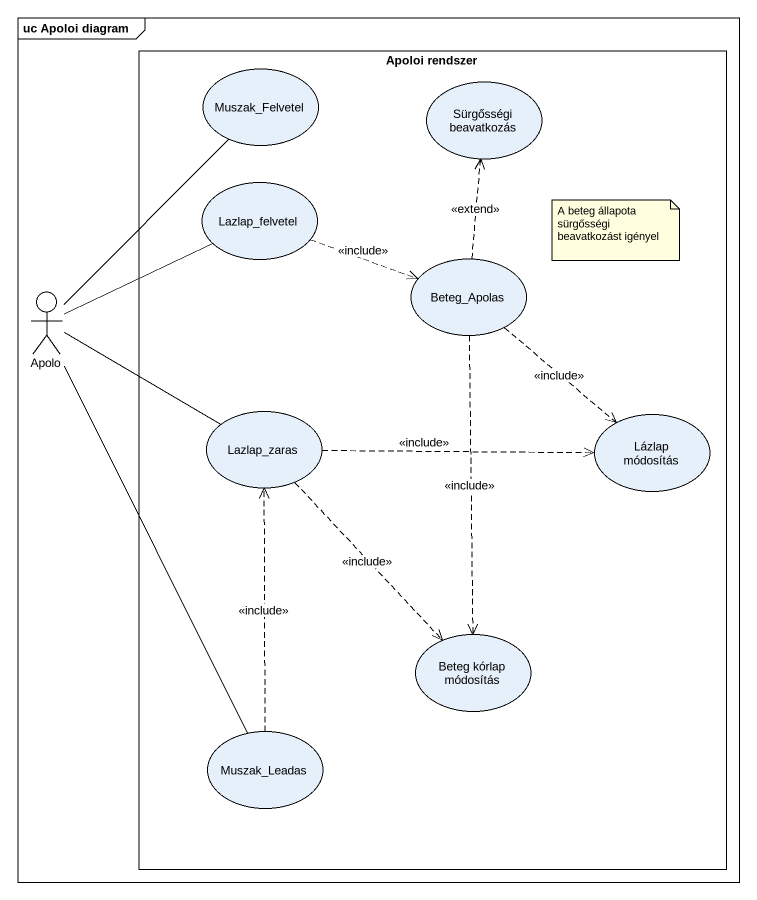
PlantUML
@startuml
mainframe uc Apoloi diagram
rectangle "Apoloi rendszer" as Apoloi_rendszer {
  usecase Muszak_Felvetel
  usecase "Sürgősségi beavatkozás" as Sürgősségi_beavatkozás
  usecase Lazlap_felvetel
  usecase Beteg_Apolas
  usecase Lazlap_zaras
  usecase "Lázlap módosítás" as Lázlap_módosítás
  usecase "Beteg kórlap módosítás" as Beteg_kórlap_módosítás
  usecase Muszak_Leadas
}
actor Apolo
Lazlap_felvetel .right.> Beteg_Apolas : <<include>>
Beteg_Apolas .up.> Sürgősségi_beavatkozás : <<extend>>
Beteg_Apolas ..> Lázlap_módosítás : <<include>>
Beteg_Apolas ..> Beteg_kórlap_módosítás : <<include>>
Apolo -up- Muszak_Felvetel
Apolo -right- Lazlap_felvetel
Apolo -right- Lazlap_zaras
Apolo -- Muszak_Leadas
Lazlap_zaras .right.> Lázlap_módosítás : <<include>>
Lazlap_zaras ..> Beteg_kórlap_módosítás : <<include>>
Muszak_Leadas .up.> Lazlap_zaras : <<include>>
note as N1
  A beteg állapota sürgősségi beavatkozást igényel
end note
@enduml
